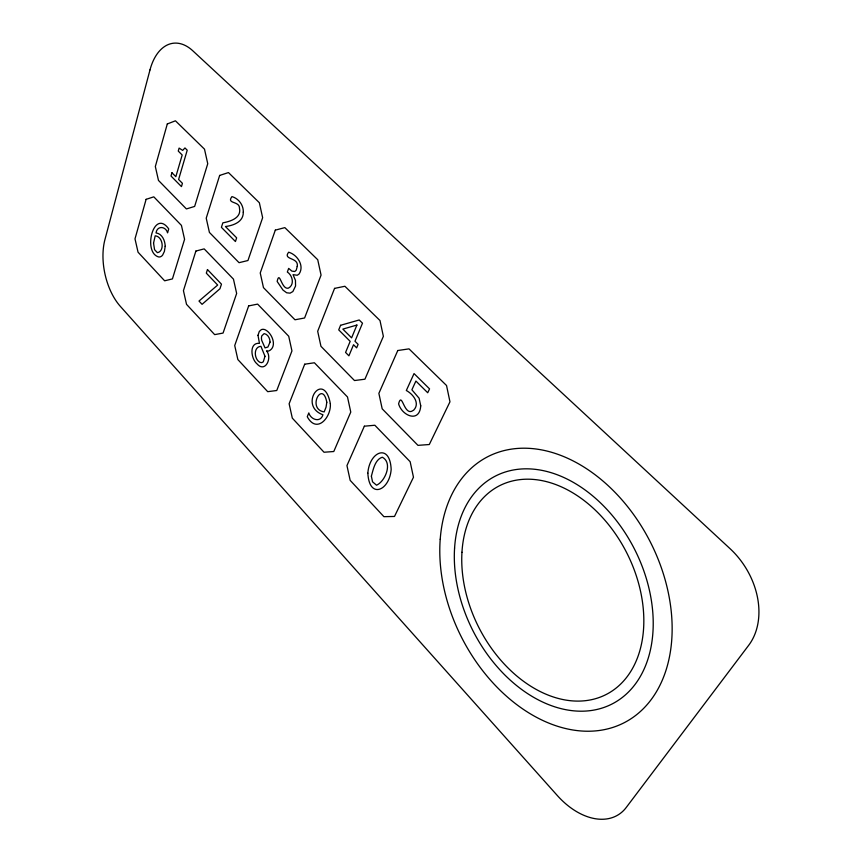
<?xml version="1.0" encoding="UTF-8"?>
<svg xmlns="http://www.w3.org/2000/svg" width="862" height="862" viewBox="0 0 862 862"><rect width="100%" height="100%" fill="white"/><g stroke="black" fill="none" stroke-linecap="round" stroke-linejoin="round"><path stroke-width="1.29" d="M371.382 476.158L372.524 481.793L376.532 485.198C385.055 481.556 393.115 462.894 382.319 457.216C375.056 459.446 373.224 469.564 371.382 476.158M258.007 335.329L259.44 343.335C248.741 342.376 251.014 358.969 256.951 363.796C265.184 373.462 272.629 357.752 266.498 350.834L268.513 351.103C277.596 347.343 272.5 333.572 265.518 329.952A11.411 7.079 75.8 0 0 261.326 329.64L259.29 331.471L258.007 335.329M153.544 243.116L154.567 249.7L157.423 252.685C164.922 251.251 163.058 236.468 155.192 235.811L153.544 243.116M264.979 356.275L263.298 361.825L261.757 362.665L259.968 362.342C254.064 359.389 253.159 346.739 260.938 346.319L264.979 356.275M367.848 473.173C369.195 499.701 389.549 490.683 391.165 469.413C389.99 442.551 369.292 451.613 367.848 473.173M330.318 403.567C331.525 416.874 316.904 434.567 307.26 416.723L308.812 412.93C310.729 419.719 320.502 423.048 322.959 414.762C297.649 405.84 323.832 368.979 330.318 403.567M326.795 402.263L326.062 407.166L324.166 411.917C306.527 409.105 322.539 379.388 326.795 402.263M297.228 266.466L296.248 270.14L294.793 271.498L291.895 271.131L288.673 268.394L287.337 272.036C292.595 275.409 294.761 284.697 288.522 288.08C281.357 290.3 279.676 269.375 277.155 281.475L283.016 290.106L286.69 292.789L290.074 293.155L292.875 291.539L295.558 286.012L295.461 280.365L293.048 274.655L297.218 275.258L299.049 274.051C304.739 265.744 297.282 254.678 288.673 252.21C282.305 260.173 299.039 257.016 297.228 266.466M165.192 246.327L164.405 251.413L162.616 255.109A11.917 6.831 78.5 0 1 158.91 257.005C142.208 252.975 153.684 207.688 168.726 228.926L167.562 232.848C165.87 226.081 157.013 225.424 156.033 232.934C162.207 233.677 165.116 240.8 165.192 246.327M243.289 212.214C243.504 221.89 233.43 225.542 225.424 226.523L236.651 237.847L235.434 241.532L221.394 227.331L222.849 222.838C230.273 221.502 241.662 218 239.474 208.205C239.679 200.76 226.07 204.154 231.975 196.601C238.688 198.529 243.634 205.199 243.289 212.214M420.742 405.84C419.557 423.414 401.961 415.764 398.6 403.858C401.907 391.154 403.675 414.137 411.605 411.325L413.685 410.161C420.397 403.157 412.952 394.053 406.325 390.508L414.04 373.58L429.545 388.87L427.724 392.76L415.904 381.058L411.885 389.796L419.104 398.233L420.742 405.84M270.043 342.095L267.91 347.03L265.033 347.882L261.811 340.619A5.689 3.534 75.8 0 1 261.854 335.781L264.149 333.605C267.963 334.219 270.065 338.529 270.043 342.095M149.999 69.887L104.948 239.539A49.446 27.606 77.9 0 0 120.389 306.419L557.402 795.615A64.833 42.917 58 0 0 626.232 807.478L748.679 645.315A71.309 54.177 57 0 0 730.028 548.641L192.808 50.804A54.802 32.163 82.6 0 0 149.999 69.887M146.109 199.337L135 238.871L138.049 252.2L164.642 280.807L172.432 278.911L184.576 239.313L181.429 225.381L153.802 196.838L146.109 199.337M167.293 123.966L155.332 166.528L158.479 180.427L186.407 208.938L194.65 206.427L207.742 163.726L204.499 149.169L175.439 120.799L167.293 123.966M171.958 172.766L171.01 176.031L181.462 186.601L182.432 183.337L178.606 179.479L187.226 150.193L184.953 147.941L182.69 150.397L179.113 148.092L178.251 151.087L182.184 154.998L175.837 176.688L171.958 172.766M195.879 251.068L183.434 290.677L186.526 304.351L214.67 334.628L223.064 333.077L236.651 293.457L233.462 279.148L204.175 248.881L195.879 251.068M219.659 175.439L206.223 218.172L209.412 232.428L239.043 262.684L247.954 260.518L262.641 217.687L259.354 202.732L228.462 172.572L219.659 175.439M207.473 269.569L206.309 273.157L217.677 285.053L198.993 301.053L202.064 304.329L219.95 288.759L221.48 284.18L207.473 269.569M248.655 305.924L234.723 345.543L237.858 359.562L267.705 391.671L276.756 390.508L291.949 350.931L288.716 336.245L257.609 304.103L248.655 305.924M275.312 230.132L260.238 272.985L263.47 287.628L294.966 319.78L304.598 317.992L321.063 275.107L317.733 259.731L284.837 227.622L275.312 230.132M304.706 364.195L289.126 403.75L292.315 418.135L324.015 452.238L333.788 451.516L350.769 412.079L347.494 396.983L314.393 362.773L304.706 364.195M334.564 288.382L317.679 331.267L320.955 346.308L354.487 380.541L364.928 379.205L383.374 336.352L379.991 320.535L344.897 286.27L334.564 288.382M340.576 325.297L338.723 329.877L350.166 341.352L345.576 352.439L348.916 355.812L353.528 344.735L356.642 347.849L358.107 344.358L354.982 341.244L362.493 323.207L359.206 319.974L340.576 325.297M356.911 325.049L351.61 337.861L342.839 329.101L356.911 325.049M364.357 426.194L346.955 465.599L350.177 480.371L383.913 516.672L394.494 516.457L413.469 477.246L410.15 461.72L374.841 425.246L364.357 426.194M397.781 350.522L378.871 393.352L382.189 408.825L417.962 445.352L429.298 444.523L449.964 401.811L446.538 385.508L409.019 348.873L397.781 350.522M461.957 552.273A117.21 82.838 62.9 0 0 592.776 699.405A117.21 82.838 62.9 0 0 603.594 518.741A117.21 82.838 62.9 0 0 461.957 552.273M454.586 548.027A128.018 90.499 62.9 0 0 596.957 709.458A128.018 90.499 62.9 0 0 609.746 512.545A128.018 90.499 62.9 0 0 454.586 548.027M440.213 539.246A149.482 105.746 62.9 0 0 605.253 729.446A149.482 105.746 62.9 0 0 622.483 500.477A149.482 105.746 62.9 0 0 440.213 539.246"/></g></svg>
